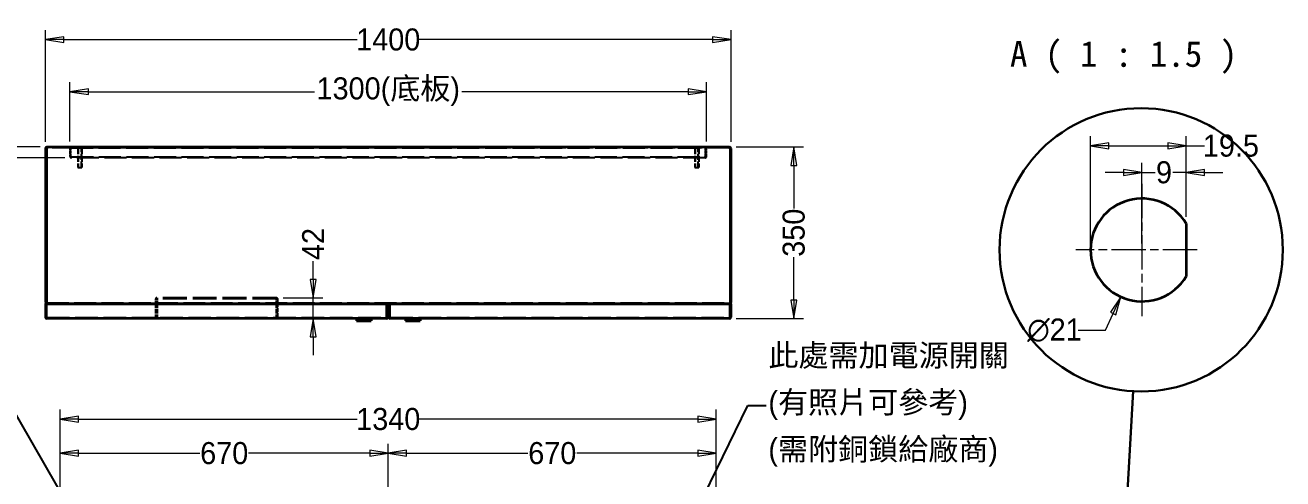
# Model space of a CAD drawing. Header units: millimetres. Extents: x 150 to 4305, y 150 to 3000.
# Drawn here: x 1623 to 4191, y 1918 to 2844 of the extents above; entities that cross this region are included whole.
import ezdxf

# ---------------------------------------------------------------- set-up
doc = ezdxf.new("R2010")
doc.units = ezdxf.units.MM
doc.header["$LTSCALE"] = 15
doc.linetypes.add('CHAIN', pattern=[0.3543, 0.2362, -0.0295, 0.0591, -0.0295])
doc.linetypes.add('DASHED', pattern=[0.2067, 0.1654, -0.0413])
for name, color, linetype, lineweight in [('中心標記 (ISO)', 7, 'CHAIN', 15), ('可見 (ISO)', 7, 'Continuous', 35), ('標註 (ISO)', 7, 'Continuous', 20), ('符號 (ISO)', 7, 'Continuous', 25), ('詳圖邊界 (JIS)', 7, 'Continuous', 30), ('隱藏 (ISO)', 7, 'DASHED', 25)]:
    doc.layers.add(name, color=color, linetype=linetype, lineweight=lineweight)
doc.styles.add('標示文字 (JIS)', font='')
doc.styles.add('註記文字 (JIS)', font='')
doc.styles.get('標示文字 (JIS)').set_extended_font_data('DFKai-SB')
doc.styles.get('註記文字 (JIS)').set_extended_font_data('PMingLiU')
doc.dimstyles.new('預設 (JIS)', dxfattribs={"dimscale": 15, "dimtxt": 3, "dimasz": 2.5, "dimexe": 1.3, "dimexo": 0.9, "dimgap": 0.3, "dimtad": 0, "dimtoh": 1, "dimrnd": 1e-08, "dimdsep": 46, "dimtxsty": '註記文字 (JIS)', "dimblk": 'Filled-1', "dimcen": 0.09, "dimdle": 10, "dimclrd": 256, "dimclre": 256, "dimclrt": 256, "dimadec": 0, "dimazin": 2, "dimtfac": 0.933333, "dimtmove": 0, "dimatfit": 3, "dimfxl": 0, "dimtolj": 1, "dimlwd": -1, "dimlwe": -1, "dimarcsym": 0})
doc.dimstyles.new('預設 (JIS)$7', dxfattribs={"dimscale": 15, "dimtxt": 3, "dimasz": 2.5, "dimexe": 1.3, "dimexo": 0.9, "dimgap": 0.3, "dimtad": 0, "dimtoh": 1, "dimrnd": 1e-08, "dimdsep": 46, "dimtxsty": '註記文字 (JIS)', "dimblk": 'Filled-1', "dimcen": 0.09, "dimdle": 10, "dimclrd": 256, "dimclre": 256, "dimclrt": 256, "dimadec": 0, "dimazin": 2, "dimtfac": 0.933333, "dimtmove": 0, "dimatfit": 3, "dimfxl": 0, "dimtolj": 1, "dimlwd": -1, "dimlwe": -1, "dimarcsym": 0})

# ---------------------------------------------------------------- blocks, each defined once
blk = doc.blocks.new('Filled-1')
at = {"color": 0}
for p, q in [((0, 0), (-1, 0.16)), ((-1, 0.16), (-1, -0.16)), ((-1, 0), (0, 0)), ((-1, -0.16), (0, 0))]:
    blk.add_line(p, q, dxfattribs=at)
at = {"color": 0, "flags": 128}
blk.add_lwpolyline([(-1, -0.16), (0, 0)], dxfattribs=at)
at = {"color": 0}
blk.add_solid([(-1, -0.16), (0, 0), (-1, 0.16), (-1, -0.16)], dxfattribs=at)
blk = doc.blocks.new('*D15')
at = {"layer": 'Defpoints', "color": 0}
for p in [(1664.1, 2814.7), (1664.1, 2592.7), (3064.1, 2592.7)]:
    blk.add_point(p, dxfattribs=at)
at = {"layer": '標註 (ISO)'}
for p, q in [((1664.1, 2606.2), (1664.1, 2834.2)), ((3064.1, 2606.2), (3064.1, 2834.2)), ((1701.6, 2814.7), (2300.9, 2814.7)), ((3026.6, 2814.7), (2427.3, 2814.7))]:
    blk.add_line(p, q, dxfattribs=at)
at = {"layer": '標註 (ISO)', "xscale": 37.5, "yscale": 37.5, "zscale": 37.5, "rotation": 180}
blk.add_blockref('Filled-1', (1664.1, 2814.7), dxfattribs=at)
at = {"layer": '標註 (ISO)', "xscale": 37.5, "yscale": 37.5, "zscale": 37.5}
blk.add_blockref('Filled-1', (3064.1, 2814.7), dxfattribs=at)
at = {"layer": '標註 (ISO)', "insert": (2364.1, 2814.7), "char_height": 45, "attachment_point": 5, "style": '註記文字 (JIS)'}
blk.add_mtext('\\A1;1400', dxfattribs=at)
blk = doc.blocks.new('*D16')
at = {"layer": 'Defpoints', "color": 0}
for p in [(1714.1, 2708.4), (1714.1, 2593.5), (3014.1, 2593.5)]:
    blk.add_point(p, dxfattribs=at)
at = {"layer": '標註 (ISO)'}
for p, q in [((1714.1, 2607), (1714.1, 2727.9)), ((3014.1, 2607), (3014.1, 2727.9)), ((1751.6, 2708.4), (2213.6, 2708.4)), ((2976.6, 2708.4), (2514.6, 2708.4))]:
    blk.add_line(p, q, dxfattribs=at)
at = {"layer": '標註 (ISO)', "xscale": 37.5, "yscale": 37.5, "zscale": 37.5, "rotation": 180}
blk.add_blockref('Filled-1', (1714.1, 2708.4), dxfattribs=at)
at = {"layer": '標註 (ISO)', "xscale": 37.5, "yscale": 37.5, "zscale": 37.5}
blk.add_blockref('Filled-1', (3014.1, 2708.4), dxfattribs=at)
at = {"layer": '標註 (ISO)', "insert": (2364.1, 2708.4), "char_height": 45, "attachment_point": 5, "style": '註記文字 (JIS)'}
blk.add_mtext('\\A1;\\f新細明體|b0|i0;\\H45.0000;1300(底板)', dxfattribs=at)
blk = doc.blocks.new('*D22')
at = {"layer": 'Defpoints', "color": 0}
for p in [(3061.3, 2595.5), (3061.3, 2245.5), (3192.3, 2245.5)]:
    blk.add_point(p, dxfattribs=at)
at = {"layer": '標註 (ISO)'}
for p, q in [((3074.8, 2595.5), (3211.8, 2595.5)), ((3192.3, 2558), (3192.3, 2470.1)), ((3192.3, 2283), (3192.3, 2370.9)), ((3074.8, 2245.5), (3211.8, 2245.5))]:
    blk.add_line(p, q, dxfattribs=at)
at = {"layer": '標註 (ISO)', "xscale": 37.5, "yscale": 37.5, "zscale": 37.5}
for p, rotation in [((3192.3, 2595.5), 90), ((3192.3, 2245.5), 270)]:
    blk.add_blockref('Filled-1', p, dxfattribs=dict(at, rotation=rotation))
at = {"layer": '標註 (ISO)', "insert": (3192.3, 2420.5), "char_height": 45, "attachment_point": 5, "rotation": 90, "style": '註記文字 (JIS)'}
blk.add_mtext('\\A1;350', dxfattribs=at)
blk = doc.blocks.new('*D23')
at = {"layer": 'Defpoints', "color": 0}
for p in [(1536.6, 2595.5), (1666.9, 2595.5), (1716.9, 2573.5)]:
    blk.add_point(p, dxfattribs=at)
at = {"layer": '標註 (ISO)'}
for p, q in [((1536.6, 2633), (1536.6, 2670.5)), ((1653.4, 2595.5), (1517.1, 2595.5)), ((1536.6, 2595.5), (1536.6, 2573.5)), ((1703.4, 2573.5), (1517.1, 2573.5)), ((1536.6, 2536), (1536.6, 2498.5))]:
    blk.add_line(p, q, dxfattribs=at)
at = {"layer": '標註 (ISO)', "xscale": 37.5, "yscale": 37.5, "zscale": 37.5}
for p, rotation in [((1536.6, 2595.5), 270), ((1536.6, 2573.5), 90)]:
    blk.add_blockref('Filled-1', p, dxfattribs=dict(at, rotation=rotation))
at = {"layer": '標註 (ISO)', "insert": (1536.6, 2464.3), "char_height": 45, "attachment_point": 5, "rotation": 90, "style": '註記文字 (JIS)'}
blk.add_mtext('\\A1;22', dxfattribs=at)
blk = doc.blocks.new('*D45')
at = {"layer": 'Defpoints', "color": 0}
for p in [(3034.1, 2039.9), (1694.1, 1460.3), (3034.1, 1460.3)]:
    blk.add_point(p, dxfattribs=at)
at = {"layer": '標註 (ISO)'}
for p, q in [((1694.1, 1473.8), (1694.1, 2059.4)), ((3034.1, 1473.8), (3034.1, 2059.4)), ((1731.6, 2039.9), (2300.9, 2039.9)), ((2996.6, 2039.9), (2427.3, 2039.9))]:
    blk.add_line(p, q, dxfattribs=at)
at = {"layer": '標註 (ISO)', "xscale": 37.5, "yscale": 37.5, "zscale": 37.5, "rotation": 180}
blk.add_blockref('Filled-1', (1694.1, 2039.9), dxfattribs=at)
at = {"layer": '標註 (ISO)', "xscale": 37.5, "yscale": 37.5, "zscale": 37.5}
blk.add_blockref('Filled-1', (3034.1, 2039.9), dxfattribs=at)
at = {"layer": '標註 (ISO)', "insert": (2364.1, 2039.9), "char_height": 45, "attachment_point": 5, "style": '註記文字 (JIS)'}
blk.add_mtext('\\A1;1340', dxfattribs=at)
blk = doc.blocks.new('*D49')
at = {"layer": 'Defpoints', "color": 0}
for p in [(3034.1, 1970.3), (2364.1, 1460.3), (3034.1, 1460.3)]:
    blk.add_point(p, dxfattribs=at)
at = {"layer": '標註 (ISO)'}
for p, q in [((2364.1, 1473.8), (2364.1, 1989.8)), ((3034.1, 1473.8), (3034.1, 1989.8)), ((2401.6, 1970.3), (2649.3, 1970.3)), ((2996.6, 1970.3), (2748.9, 1970.3))]:
    blk.add_line(p, q, dxfattribs=at)
at = {"layer": '標註 (ISO)', "xscale": 37.5, "yscale": 37.5, "zscale": 37.5, "rotation": 180}
blk.add_blockref('Filled-1', (2364.1, 1970.3), dxfattribs=at)
at = {"layer": '標註 (ISO)', "xscale": 37.5, "yscale": 37.5, "zscale": 37.5}
blk.add_blockref('Filled-1', (3034.1, 1970.3), dxfattribs=at)
at = {"layer": '標註 (ISO)', "insert": (2699.1, 1970.3), "char_height": 45, "attachment_point": 5, "style": '註記文字 (JIS)'}
blk.add_mtext('\\A1;670', dxfattribs=at)
blk = doc.blocks.new('*D50')
at = {"layer": 'Defpoints', "color": 0}
for p in [(1694.1, 1970.3), (1694.1, 1460.3), (2364.1, 1460.3)]:
    blk.add_point(p, dxfattribs=at)
at = {"layer": '標註 (ISO)'}
for p, q in [((1694.1, 1473.8), (1694.1, 1989.8)), ((2364.1, 1473.8), (2364.1, 1989.8)), ((1731.6, 1970.3), (1979.3, 1970.3)), ((2326.6, 1970.3), (2078.9, 1970.3))]:
    blk.add_line(p, q, dxfattribs=at)
at = {"layer": '標註 (ISO)', "xscale": 37.5, "yscale": 37.5, "zscale": 37.5, "rotation": 180}
blk.add_blockref('Filled-1', (1694.1, 1970.3), dxfattribs=at)
at = {"layer": '標註 (ISO)', "xscale": 37.5, "yscale": 37.5, "zscale": 37.5}
blk.add_blockref('Filled-1', (2364.1, 1970.3), dxfattribs=at)
at = {"layer": '標註 (ISO)', "insert": (2029.1, 1970.3), "char_height": 45, "attachment_point": 5, "style": '註記文字 (JIS)'}
blk.add_mtext('\\A1;670', dxfattribs=at)
blk = doc.blocks.new('2dTransSymbol1')
at = {"layer": '詳圖邊界 (JIS)'}
blk.add_line((254.55, 61.48), (259.02, 139.79), dxfattribs=at)
blk.add_circle((260.12, 159.04), 19.28, dxfattribs=at)
blk = doc.blocks.new('*D54')
at = {"layer": 'Defpoints', "color": 0}
for p in [(3946.8, 2480.9), (3859.9, 2289.7)]:
    blk.add_point(p, dxfattribs=at)
at = {"layer": '標註 (ISO)'}
for p, q in [((3902, 2385.3), (3904.7, 2385.3)), ((3903.4, 2384), (3903.4, 2386.7)), ((3828.9, 2221.4), (3844.4, 2255.6)), ((3773, 2221.4), (3828.9, 2221.4))]:
    blk.add_line(p, q, dxfattribs=at)
at = {"layer": '標註 (ISO)', "xscale": 37.5, "yscale": 37.5, "zscale": 37.5, "rotation": 65.5571195758286}
blk.add_blockref('Filled-1', (3859.9, 2289.7), dxfattribs=at)
at = {"layer": '標註 (ISO)', "insert": (3724.8, 2221.4), "char_height": 45, "attachment_point": 5, "style": '註記文字 (JIS)'}
blk.add_mtext('\\A1;∅21', dxfattribs=at)
blk = doc.blocks.new('*D55')
at = {"layer": 'Defpoints', "color": 0}
for p in [(3903.4, 2543.6), (3993.4, 2439.4), (3903.4, 2385.3)]:
    blk.add_point(p, dxfattribs=at)
at = {"layer": '標註 (ISO)'}
for p, q in [((3865.9, 2543.6), (3828.4, 2543.6)), ((3903.4, 2398.8), (3903.4, 2563.1)), ((3903.4, 2543.6), (3930.4, 2543.6)), ((3993.4, 2543.6), (3966.3, 2543.6)), ((3993.4, 2452.9), (3993.4, 2563.1)), ((4030.9, 2543.6), (4068.4, 2543.6))]:
    blk.add_line(p, q, dxfattribs=at)
at = {"layer": '標註 (ISO)', "xscale": 37.5, "yscale": 37.5, "zscale": 37.5}
blk.add_blockref('Filled-1', (3903.4, 2543.6), dxfattribs=at)
at = {"layer": '標註 (ISO)', "xscale": 37.5, "yscale": 37.5, "zscale": 37.5, "rotation": 180}
blk.add_blockref('Filled-1', (3993.4, 2543.6), dxfattribs=at)
at = {"layer": '標註 (ISO)', "insert": (3948.4, 2543.6), "char_height": 45, "attachment_point": 5, "style": '註記文字 (JIS)'}
blk.add_mtext('\\A1;9', dxfattribs=at)
blk = doc.blocks.new('*D56')
at = {"layer": 'Defpoints', "color": 0}
for p in [(3798.4, 2598), (3993.4, 2439.4), (3798.4, 2385.3)]:
    blk.add_point(p, dxfattribs=at)
at = {"layer": '標註 (ISO)'}
for p, q in [((3798.4, 2398.8), (3798.4, 2617.5)), ((3835.9, 2598), (3955.9, 2598)), ((3993.4, 2452.9), (3993.4, 2617.5)), ((3993.4, 2598), (4030.9, 2598))]:
    blk.add_line(p, q, dxfattribs=at)
at = {"layer": '標註 (ISO)', "xscale": 37.5, "yscale": 37.5, "zscale": 37.5, "rotation": 180}
blk.add_blockref('Filled-1', (3798.4, 2598), dxfattribs=at)
at = {"layer": '標註 (ISO)', "xscale": 37.5, "yscale": 37.5, "zscale": 37.5}
blk.add_blockref('Filled-1', (3993.4, 2598), dxfattribs=at)
at = {"layer": '標註 (ISO)', "insert": (4085, 2598), "char_height": 45, "attachment_point": 5, "style": '註記文字 (JIS)'}
blk.add_mtext('\\A1;19.5', dxfattribs=at)
blk = doc.blocks.new('*D61')
at = {"layer": 'Defpoints', "color": 0}
for p in [(2135.8, 2287.5), (2210.7, 2245.5), (2210.7, 2245.5)]:
    blk.add_point(p, dxfattribs=at)
at = {"layer": '標註 (ISO)'}
for p, q in [((2210.7, 2325), (2210.7, 2362.5)), ((2149.3, 2287.5), (2230.2, 2287.5)), ((2210.7, 2245.5), (2210.7, 2287.5)), ((2210.7, 2208), (2210.7, 2170.5))]:
    blk.add_line(p, q, dxfattribs=at)
at = {"layer": '標註 (ISO)', "xscale": 37.5, "yscale": 37.5, "zscale": 37.5}
for p, rotation in [((2210.7, 2287.5), 270), ((2210.7, 2245.5), 90)]:
    blk.add_blockref('Filled-1', p, dxfattribs=dict(at, rotation=rotation))
at = {"layer": '標註 (ISO)', "insert": (2210.7, 2397.4), "char_height": 45, "attachment_point": 5, "rotation": 90, "style": '註記文字 (JIS)'}
blk.add_mtext('\\A1;42', dxfattribs=at)

msp = doc.modelspace()

# ---------------------------------------------------------------- linework, layer by layer
at = {"layer": '中心標記 (ISO)', "linetype": 'CHAIN', "ltscale": 19.757267}
for p, q in [((3903.3677, 2520.3018), (3903.3677, 2250.3018)), ((4016.0395, 2385.3018), (3768.3677, 2385.3018))]:
    msp.add_line(p, q, dxfattribs=at)
at = {"layer": '可見 (ISO)'}
for p, q in [((1666.8962, 2595.5109), (3061.2962, 2595.5109)), ((1666.8962, 2595.5109), (1666.8962, 2592.7109)), ((3061.2962, 2592.7109), (3061.2962, 2595.5109)), ((1664.0962, 2592.7109), (1664.0962, 2278.3109)), ((1666.0962, 2592.7109), (1664.0962, 2592.7109)), ((1666.0962, 2592.7109), (1666.0962, 2278.3109)), ((1666.1669, 2592.7109), (1666.8962, 2592.7109)), ((1666.1669, 2278.3109), (1666.1669, 2592.7109)), ((3061.2962, 2592.7109), (3062.0255, 2592.7109)), ((3062.0255, 2592.7109), (3062.0255, 2278.3109)), ((3062.0962, 2592.7109), (3062.0962, 2278.3109)), ((3062.0962, 2592.7109), (3064.0962, 2592.7109)), ((3064.0962, 2278.3109), (3064.0962, 2592.7109)), ((3993.3677, 2439.3851), (3993.3677, 2331.2185)), ((1664.0962, 2275.4109), (1664.0962, 2248.3109)), ((1666.0962, 2275.4109), (1664.0962, 2275.4109)), ((1666.0962, 2248.3109), (1666.0962, 2275.4109)), ((1666.1669, 2248.3109), (1666.1669, 2275.4109)), ((1666.1669, 2275.4109), (2361.0255, 2275.4109)), ((1666.8962, 2275.5219), (1666.8962, 2275.5109)), ((1666.8962, 2275.5109), (1666.9669, 2275.5109)), ((3061.2255, 2275.5109), (1666.9669, 2275.5109)), ((1888.5962, 2275.5109), (1888.5962, 2275.4109)), ((1890.5962, 2275.5109), (1890.5962, 2275.4109)), ((1892.0104, 2275.5109), (1892.0104, 2275.4109)), ((2135.182, 2275.5109), (2135.182, 2275.4109)), ((2136.5962, 2275.5109), (2136.5962, 2275.4109)), ((2138.5962, 2275.4109), (2138.5962, 2275.5109)), ((2361.0255, 2275.4109), (2361.0255, 2248.3109)), ((2361.0962, 2248.3109), (2361.0962, 2275.4109)), ((2361.0962, 2275.4109), (2363.0962, 2275.4109)), ((2363.0962, 2248.3109), (2363.0962, 2275.4109)), ((2365.0962, 2275.4109), (2365.0962, 2248.3109)), ((2367.0962, 2275.4109), (2365.0962, 2275.4109)), ((2367.0962, 2248.3109), (2367.0962, 2275.4109)), ((2367.1669, 2248.3109), (2367.1669, 2275.4109)), ((2367.1669, 2275.4109), (3062.0255, 2275.4109)), ((3061.2255, 2275.5109), (3061.2962, 2275.5109)), ((3061.2962, 2275.5219), (3061.2962, 2275.5109)), ((3062.0255, 2275.4109), (3062.0255, 2248.3109)), ((3062.0962, 2248.3109), (3062.0962, 2275.4109)), ((3062.0962, 2275.4109), (3064.0962, 2275.4109)), ((3064.0962, 2248.3109), (3064.0962, 2275.4109)), ((1666.0962, 2248.3109), (1664.0962, 2248.3109)), ((1666.8962, 2248.3109), (1666.1669, 2248.3109)), ((1666.8962, 2248.3109), (1666.8962, 2245.5109)), ((2360.2962, 2245.5109), (1666.8962, 2245.5109)), ((2299.0962, 2245.5109), (2299.0962, 2240.5109)), ((2299.0962, 2240.5109), (2329.0962, 2240.5109)), ((2329.0962, 2245.5109), (2329.0962, 2240.5109)), ((2360.2962, 2245.5109), (2360.2962, 2248.3109)), ((2361.0255, 2248.3109), (2360.2962, 2248.3109)), ((2361.0962, 2248.3109), (2363.0962, 2248.3109)), ((2367.0962, 2248.3109), (2365.0962, 2248.3109)), ((2367.8962, 2248.3109), (2367.1669, 2248.3109)), ((2367.8962, 2248.3109), (2367.8962, 2245.5109)), ((3061.2962, 2245.5109), (2367.8962, 2245.5109)), ((2399.0962, 2245.5109), (2399.0962, 2240.5109)), ((2399.0962, 2240.5109), (2429.0962, 2240.5109)), ((2429.0962, 2245.5109), (2429.0962, 2240.5109)), ((3061.2962, 2245.5109), (3061.2962, 2248.3109)), ((3062.0255, 2248.3109), (3061.2962, 2248.3109)), ((3062.0962, 2248.3109), (3064.0962, 2248.3109))]:
    msp.add_line(p, q, dxfattribs=at)
for centre, radius, start, end in [((1666.8962, 2592.7109), 2.8, 90, 180), ((3061.2962, 2592.7109), 2.8, 0, 90), ((1666.8962, 2592.7109), 0.8, 90, 180), ((3061.2962, 2592.7109), 0.8, 0, 90), ((3903.3677, 2385.3018), 105, 31.0027191, 328.9972809), ((1666.8962, 2278.3109), 0.8, 180, 205.2932453), ((3061.2962, 2278.3109), 0.8, 334.7067547, 0), ((1666.8962, 2248.3109), 2.8, 180, 270), ((1666.8962, 2248.3109), 0.8, 180, 270), ((2360.2962, 2248.3109), 2.8, 270, 0), ((2360.2962, 2248.3109), 0.8, 270, 0), ((2367.8962, 2248.3109), 2.8, 180, 270), ((2367.8962, 2248.3109), 0.8, 180, 270), ((3061.2962, 2248.3109), 2.8, 270, 0), ((3061.2962, 2248.3109), 0.8, 270, 0)]:
    msp.add_arc(centre, radius, start, end, dxfattribs=at)
for points, knots in [([(1664.0962, 2278.3109), (1664.0962, 2277.3412), (1664.6405, 2276.3894), (1665.4763, 2275.8977), (1665.9041, 2275.6459), (1666.3998, 2275.5109), (1666.8962, 2275.5109)], [-3.141592654, -3.141592654, -3.141592654, -3.141592654, -2.102623558, -2.102623558, -2.102623558, -1.570796327, -1.570796327, -1.570796327, -1.570796327]), ([(1666.9669, 2275.5109), (1666.6898, 2275.5109), (1666.4179, 2276.0552), (1666.2774, 2276.891), (1666.2055, 2277.3188), (1666.1669, 2277.8146), (1666.1669, 2278.3109)], [1.570796327, 1.570796327, 1.570796327, 1.570796327, 2.609765423, 2.609765423, 2.609765423, 3.141592654, 3.141592654, 3.141592654, 3.141592654]), ([(3062.0255, 2278.3109), (3062.0255, 2277.3412), (3061.8699, 2276.3894), (3061.6311, 2275.8977), (3061.5089, 2275.6459), (3061.3673, 2275.5109), (3061.2255, 2275.5109)], [-3.141592654, -3.141592654, -3.141592654, -3.141592654, -2.102623558, -2.102623558, -2.102623558, -1.570796327, -1.570796327, -1.570796327, -1.570796327]), ([(3061.2962, 2275.5109), (3062.2659, 2275.5109), (3063.2177, 2276.0552), (3063.7094, 2276.891), (3063.9612, 2277.3188), (3064.0962, 2277.8146), (3064.0962, 2278.3109)], [1.570796327, 1.570796327, 1.570796327, 1.570796327, 2.609765423, 2.609765423, 2.609765423, 3.141592654, 3.141592654, 3.141592654, 3.141592654])]:
    msp.add_open_spline(points, degree=3, knots=knots, dxfattribs=at)
at = {"layer": '隱藏 (ISO)', "ltscale": 0.25386}
for p, q in [((1689.0962, 2593.5109), (1689.0962, 2595.5109)), ((1699.0962, 2593.5109), (1699.0962, 2595.5109)), ((1824.0962, 2595.5109), (1824.0962, 2593.5109)), ((2004.0962, 2595.5109), (2004.0962, 2593.5109)), ((2274.0962, 2595.5109), (2274.0962, 2593.5109)), ((2359.0962, 2593.5109), (2359.0962, 2595.5109)), ((2369.0962, 2593.5109), (2369.0962, 2595.5109)), ((2454.0962, 2595.5109), (2454.0962, 2593.5109)), ((2724.0962, 2595.5109), (2724.0962, 2593.5109)), ((2904.0962, 2595.5109), (2904.0962, 2593.5109)), ((3029.0962, 2593.5109), (3029.0962, 2595.5109)), ((3039.0962, 2593.5109), (3039.0962, 2595.5109)), ((1716.0962, 2593.5009), (1714.0962, 2593.5009)), ((1716.0962, 2576.3109), (1714.0962, 2576.3109)), ((1729.0962, 2573.5109), (1729.0962, 2575.5109)), ((1739.0962, 2573.5109), (1739.0962, 2575.5109)), ((2989.0962, 2573.5109), (2989.0962, 2575.5109)), ((2999.0962, 2573.5109), (2999.0962, 2575.5109)), ((3012.0962, 2593.5009), (3014.0962, 2593.5009)), ((3012.0962, 2576.3109), (3014.0962, 2576.3109)), ((1666.0962, 2503.0109), (1664.0962, 2503.0109)), ((1664.0962, 2502.5779), (1666.0962, 2502.5779)), ((1664.0962, 2498.4439), (1666.0962, 2498.4439)), ((1664.0962, 2498.0109), (1666.0962, 2498.0109)), ((1664.0962, 2495.5109), (1666.0962, 2495.5109)), ((1666.0962, 2491.5109), (1664.0962, 2491.5109)), ((3064.0962, 2503.0109), (3062.0962, 2503.0109)), ((3062.0962, 2502.5779), (3064.0962, 2502.5779)), ((3062.0962, 2498.4439), (3064.0962, 2498.4439)), ((3062.0962, 2498.0109), (3064.0962, 2498.0109)), ((3064.0962, 2491.5109), (3062.0962, 2491.5109)), ((1664.0962, 2473.5109), (1666.0962, 2473.5109)), ((1666.0962, 2468.0109), (1664.0962, 2468.0109)), ((1666.0962, 2467.5779), (1664.0962, 2467.5779)), ((1666.0962, 2463.4439), (1664.0962, 2463.4439)), ((1664.0962, 2463.0109), (1666.0962, 2463.0109)), ((3064.0962, 2444.5109), (3062.0962, 2444.5109)), ((3064.0962, 2425.0109), (3062.0962, 2425.0109)), ((1666.0962, 2379.5109), (1664.0962, 2379.5109)), ((1666.0962, 2373.0109), (1664.0962, 2373.0109)), ((1664.0962, 2372.5779), (1666.0962, 2372.5779)), ((1664.0962, 2368.4439), (1666.0962, 2368.4439)), ((1666.0962, 2368.0109), (1664.0962, 2368.0109)), ((1666.0962, 2367.5779), (1664.0962, 2367.5779)), ((1666.0962, 2363.4439), (1664.0962, 2363.4439)), ((3064.0962, 2379.5109), (3062.0962, 2379.5109)), ((3064.0962, 2373.0109), (3062.0962, 2373.0109)), ((3062.0962, 2372.5779), (3064.0962, 2372.5779)), ((3062.0962, 2368.4439), (3064.0962, 2368.4439)), ((3062.0962, 2368.0109), (3064.0962, 2368.0109)), ((1664.0962, 2363.0109), (1666.0962, 2363.0109)), ((1664.0962, 2357.5109), (1666.0962, 2357.5109)), ((1664.0962, 2335.5109), (1666.0962, 2335.5109)), ((1891.3962, 2285.5109), (1891.3962, 2287.5109)), ((1892.0104, 2287.5109), (1892.0104, 2285.5109)), ((2135.182, 2285.5109), (2135.182, 2287.5109)), ((2135.7962, 2287.5109), (2135.7962, 2285.5109)), ((1666.9669, 2277.5109), (1666.9669, 2275.5109)), ((1696.0962, 2277.5109), (1696.0962, 2275.5109)), ((1696.1669, 2277.5109), (1696.1669, 2275.5109)), ((3032.0255, 2277.5109), (3032.0255, 2275.5109)), ((3032.0962, 2277.5109), (3032.0962, 2275.5109)), ((3061.2255, 2277.5109), (3061.2255, 2275.5109))]:
    msp.add_line(p, q, dxfattribs=at)
at = {"layer": '隱藏 (ISO)', "ltscale": 17.989357}
msp.add_line((3061.2962, 2593.5109), (1666.8962, 2593.5109), dxfattribs=at)
at = {"layer": '隱藏 (ISO)', "ltscale": 2.182682}
for p, q in [((1714.0962, 2593.5009), (1714.0962, 2576.3109)), ((1716.0962, 2576.3109), (1716.0962, 2593.5009)), ((1716.1669, 2576.3109), (1716.1669, 2593.5009)), ((3012.0255, 2593.5009), (3012.0255, 2576.3109)), ((3012.0962, 2576.3109), (3012.0962, 2593.5009)), ((3014.0962, 2576.3109), (3014.0962, 2593.5009))]:
    msp.add_line(p, q, dxfattribs=at)
at = {"layer": '隱藏 (ISO)', "ltscale": 18.171804}
msp.add_line((1716.1669, 2593.5009), (3012.0255, 2593.5009), dxfattribs=at)
at = {"layer": '隱藏 (ISO)', "ltscale": 0.092505}
for p, q in [((1716.8962, 2576.3109), (1716.1669, 2576.3109)), ((3012.0255, 2576.3109), (3011.2962, 2576.3109))]:
    msp.add_line(p, q, dxfattribs=at)
at = {"layer": '隱藏 (ISO)', "ltscale": 0.558386}
for p, q in [((1716.8962, 2576.3109), (1716.8962, 2573.5109)), ((3011.2962, 2573.5109), (3011.2962, 2576.3109))]:
    msp.add_line(p, q, dxfattribs=at)
at = {"layer": '隱藏 (ISO)', "ltscale": 18.15135}
for p, q in [((1716.8962, 2575.5109), (3011.2962, 2575.5109)), ((3011.2962, 2573.5109), (1716.8962, 2573.5109))]:
    msp.add_line(p, q, dxfattribs=at)
at = {"layer": '隱藏 (ISO)', "ltscale": 5.079091}
for p, q in [((1730.0962, 2593.5109), (1730.0962, 2553.5109)), ((1730.8402, 2593.5109), (1730.8402, 2553.5109)), ((1737.3522, 2553.5109), (1737.3522, 2593.5109)), ((1738.0962, 2593.5109), (1738.0962, 2553.5109)), ((2990.0962, 2593.5109), (2990.0962, 2553.5109)), ((2990.8402, 2593.5109), (2990.8402, 2553.5109)), ((2997.3522, 2553.5109), (2997.3522, 2593.5109)), ((2998.0962, 2593.5109), (2998.0962, 2553.5109))]:
    msp.add_line(p, q, dxfattribs=at)
at = {"layer": '隱藏 (ISO)', "ltscale": 1.595575}
for p, q in [((1730.0962, 2553.5109), (1738.0962, 2553.5109)), ((2990.0962, 2553.5109), (2998.0962, 2553.5109))]:
    msp.add_line(p, q, dxfattribs=at)
at = {"layer": '隱藏 (ISO)', "ltscale": 19.706499}
for p, q in [((2135.7962, 2287.5109), (1891.3962, 2287.5109)), ((2135.7962, 2285.5109), (1891.3962, 2285.5109))]:
    msp.add_line(p, q, dxfattribs=at)
at = {"layer": '隱藏 (ISO)', "ltscale": 0.012598}
for p, q in [((1666.8962, 2277.5109), (1666.9669, 2277.5109)), ((3061.2962, 2277.5109), (3061.2255, 2277.5109)), ((2301.5962, 2240.5109), (2301.5962, 2240.6109)), ((2312.5962, 2240.6109), (2312.5962, 2240.7109)), ((2315.5962, 2240.6109), (2315.5962, 2240.7109)), ((2326.5962, 2240.5109), (2326.5962, 2240.6109)), ((2401.5962, 2240.5109), (2401.5962, 2240.6109)), ((2412.5962, 2240.6109), (2412.5962, 2240.7109)), ((2415.5962, 2240.6109), (2415.5962, 2240.7109)), ((2426.5962, 2240.5109), (2426.5962, 2240.6109))]:
    msp.add_line(p, q, dxfattribs=at)
at = {"layer": '隱藏 (ISO)', "ltscale": 0.252468}
for p, q in [((1666.8962, 2277.5109), (1666.8962, 2275.5219)), ((3061.2962, 2277.5109), (3061.2962, 2275.5219))]:
    msp.add_line(p, q, dxfattribs=at)
at = {"layer": '隱藏 (ISO)', "ltscale": 17.987532}
msp.add_line((1666.9669, 2277.5109), (3061.2255, 2277.5109), dxfattribs=at)
at = {"layer": '隱藏 (ISO)', "ltscale": 1.168114}
for p, q in [((1888.5962, 2284.7109), (1888.5962, 2275.5109)), ((1890.5962, 2284.7109), (1890.5962, 2275.5109)), ((1892.0104, 2284.7109), (1892.0104, 2275.5109)), ((2135.182, 2284.7109), (2135.182, 2275.5109)), ((2136.5962, 2284.7109), (2136.5962, 2275.5109)), ((2138.5962, 2275.5109), (2138.5962, 2284.7109))]:
    msp.add_line(p, q, dxfattribs=at)
at = {"layer": '隱藏 (ISO)', "ltscale": 3.542636}
for p, q in [((1888.5962, 2275.4109), (1888.5962, 2247.5109)), ((1890.5962, 2275.4109), (1890.5962, 2247.5109)), ((1892.0104, 2275.4109), (1892.0104, 2247.5109)), ((2135.182, 2275.4109), (2135.182, 2247.5109)), ((2136.5962, 2275.4109), (2136.5962, 2247.5109)), ((2138.5962, 2247.5109), (2138.5962, 2275.4109))]:
    msp.add_line(p, q, dxfattribs=at)
at = {"layer": '隱藏 (ISO)', "ltscale": 0.159467}
for p, q in [((1892.0104, 2285.5109), (1892.0104, 2284.7109)), ((2135.182, 2285.5109), (2135.182, 2284.7109))]:
    msp.add_line(p, q, dxfattribs=at)
at = {"layer": '隱藏 (ISO)', "ltscale": 18.63678}
for p, q in [((1666.8962, 2247.5109), (2360.2962, 2247.5109)), ((2367.8962, 2247.5109), (3061.2962, 2247.5109))]:
    msp.add_line(p, q, dxfattribs=at)
at = {"layer": '隱藏 (ISO)', "ltscale": 4.986384}
for p, q in [((2326.5962, 2240.6109), (2301.5962, 2240.6109)), ((2426.5962, 2240.6109), (2401.5962, 2240.6109))]:
    msp.add_line(p, q, dxfattribs=at)
at = {"layer": '隱藏 (ISO)', "ltscale": 0.598278}
for p, q in [((2315.5962, 2240.7109), (2312.5962, 2240.7109)), ((2415.5962, 2240.7109), (2412.5962, 2240.7109))]:
    msp.add_line(p, q, dxfattribs=at)
at = {"layer": '隱藏 (ISO)', "ltscale": 0.558386}
for centre, start, end in [((1716.8962, 2576.3109), 180, 270), ((3011.2962, 2576.3109), 270, 0), ((1891.3962, 2284.7109), 90, 180), ((2135.7962, 2284.7109), 0, 90)]:
    msp.add_arc(centre, 2.8, start, end, dxfattribs=at)
at = {"layer": '隱藏 (ISO)', "ltscale": 0.159467}
for centre, start, end in [((1716.8962, 2576.3109), 180, 270), ((3011.2962, 2576.3109), 270, 0), ((1891.3962, 2284.7109), 90, 180), ((2135.7962, 2284.7109), 0, 90)]:
    msp.add_arc(centre, 0.8, start, end, dxfattribs=at)
at = {"layer": '隱藏 (ISO)', "ltscale": 0.193935}
for centre, start, end in [((1666.9669, 2278.3109), 180, 270), ((3061.2255, 2278.3109), 270, 0)]:
    msp.add_arc(centre, 0.8, start, end, dxfattribs=at)
at = {"layer": '隱藏 (ISO)', "ltscale": 0.147727}
for centre, start, end in [((1666.8962, 2278.3109), 205.2932453, 270), ((3061.2962, 2278.3109), 270, 334.7067547)]:
    msp.add_arc(centre, 0.8, start, end, dxfattribs=at)

# ---------------------------------------------------------------- block references
at = {"xscale": 15, "yscale": 15, "zscale": 15}
msp.add_blockref('2dTransSymbol1', (0, 0), dxfattribs=at)

# ---------------------------------------------------------------- texts
at = {"layer": '符號 (ISO)', "insert": (3633.7703, 2745.2042), "char_height": 52.499999, "attachment_point": 7, "style": '標示文字 (JIS)'}
msp.add_mtext('A ( 1 : 1.5 )', dxfattribs=at)
at = {"layer": '符號 (ISO)', "insert": (3140.3907, 2067.7626), "char_height": 45.000002, "width": 500.869596, "attachment_point": 4, "line_spacing_factor": 1.275974, "style": '註記文字 (JIS)'}
msp.add_mtext('\\f新細明體|b0|i0;此處需加電源開關\\P(有照片可參考)\\P\\f新細明體|b0|i0;(需附銅鎖給廠商)', dxfattribs=at)

# ---------------------------------------------------------------- dimensions: what is measured, and where the dimension line sits
at = {"layer": '標註 (ISO)'}
dim = msp.add_linear_dim(base=(1664.0962, 2814.6891), p1=(3064.0962, 2592.7109), p2=(1664.0962, 2592.7109), dimstyle='預設 (JIS)', override={"dimgap": 0.3, "dimtoh": 0, "dimdec": 2, "dimtol": 0, "dimlim": 0, "dimtp": 0, "dimtm": 0, "dimtdec": 2, "dimtofl": 0, "dimatfit": 1}, dxfattribs=at)
dim.commit()
dim.dimension.update_dxf_attribs({"geometry": '*D15', "text_midpoint": (2364.0962, 2814.6891), "dimtype": 160})
dim = msp.add_linear_dim(base=(1714.0962, 2708.4492), p1=(3014.0962, 2593.5009), p2=(1714.0962, 2593.5009), text='\\f新細明體|b0|i0;\\H45.0000;<>(底板)', dimstyle='預設 (JIS)', override={"dimgap": 0.3, "dimtoh": 0, "dimdec": 2, "dimtol": 0, "dimlim": 0, "dimtp": 0, "dimtm": 0, "dimtdec": 2, "dimtofl": 0, "dimatfit": 1}, dxfattribs=at)
dim.commit()
dim.dimension.update_dxf_attribs({"geometry": '*D16', "text_midpoint": (2364.0962, 2708.4492), "dimtype": 160})
for base, p1, p2, angle, override, picture, middle in [((1536.565, 2595.5109), (1716.8962, 2573.5109), (1666.8962, 2595.5109), 90, {"dimgap": 0.3, "dimtoh": 0, "dimdec": 2, "dimtol": 0, "dimlim": 0, "dimtp": 0, "dimtm": 0, "dimtdec": 2, "dimtofl": 1, "dimatfit": 1}, '*D23', (1536.565, 2464.2835)), ((3798.3677, 2597.9976), (3993.3677, 2439.3851), (3798.3677, 2385.3018), 180, {"dimgap": 0.3, "dimtoh": 0, "dimdec": 2, "dimlfac": 0.1, "dimtol": 0, "dimlim": 0, "dimtp": 0, "dimtm": 0, "dimtdec": 2, "dimtofl": 0, "dimatfit": 2}, '*D56', (4085.0443, 2597.9976)), ((3192.2888, 2245.5109), (3061.2962, 2595.5109), (3061.2962, 2245.5109), 270, {"dimgap": 0.3, "dimtoh": 0, "dimdec": 2, "dimtol": 0, "dimlim": 0, "dimtp": 0, "dimtm": 0, "dimtdec": 2, "dimtofl": 0, "dimatfit": 1}, '*D22', (3192.2888, 2420.5109)), ((3903.3677, 2543.5568), (3993.3677, 2439.3851), (3903.3677, 2385.3018), 180, {"dimgap": 0.3, "dimtoh": 0, "dimdec": 2, "dimlfac": 0.1, "dimtol": 0, "dimlim": 0, "dimtp": 0, "dimtm": 0, "dimtdec": 2, "dimtofl": 1, "dimatfit": 1}, '*D55', (3948.3677, 2543.5568)), ((2210.6921, 2245.5109), (2135.7962, 2287.5109), (2210.6921, 2245.5109), 90, {"dimgap": 0.3, "dimtoh": 0, "dimdec": 2, "dimse2": 1, "dimtol": 0, "dimlim": 0, "dimtp": 0, "dimtm": 0, "dimtdec": 2, "dimtofl": 1, "dimatfit": 1}, '*D61', (2210.6921, 2397.3598)), ((3034.0962, 2039.9407), (1694.0962, 1460.3001), (3034.0962, 1460.3001), 180, {"dimgap": 0.3, "dimtoh": 0, "dimdec": 2, "dimtol": 0, "dimlim": 0, "dimtp": 0, "dimtm": 0, "dimtdec": 2, "dimtofl": 0, "dimatfit": 1}, '*D45', (2364.0962, 2039.9407)), ((1694.0962, 1970.3001), (2364.0962, 1460.3001), (1694.0962, 1460.3001), 180, {"dimgap": 0.3, "dimtoh": 0, "dimdec": 2, "dimtol": 0, "dimlim": 0, "dimtp": 0, "dimtm": 0, "dimtdec": 2, "dimtofl": 0, "dimatfit": 1}, '*D50', (2029.0962, 1970.3001)), ((3034.0962, 1970.3001), (2364.0962, 1460.3001), (3034.0962, 1460.3001), 180, {"dimgap": 0.3, "dimtoh": 0, "dimdec": 2, "dimtol": 0, "dimlim": 0, "dimtp": 0, "dimtm": 0, "dimtdec": 2, "dimtofl": 0, "dimatfit": 1}, '*D49', (2699.0962, 1970.3001))]:
    dim = msp.add_linear_dim(base=base, p1=p1, p2=p2, angle=angle, dimstyle='預設 (JIS)', override=override, dxfattribs=at)
    dim.commit()
    dim.dimension.update_dxf_attribs({"geometry": picture, "text_midpoint": middle, "dimtype": 160})
dim = msp.add_diameter_dim_2p(p1=(3946.8152, 2480.8911), p2=(3859.9202, 2289.7125), dimstyle='預設 (JIS)', override={"dimgap": 0.3, "dimtih": 1, "dimdec": 2, "dimlfac": 0.1, "dimtol": 0, "dimlim": 0, "dimtp": 0, "dimtm": 0, "dimtdec": 2, "dimtofl": 0}, dxfattribs=at)
dim.commit()
dim.dimension.update_dxf_attribs({"geometry": '*D54', "text_midpoint": (3724.7625, 2221.4344), "dimtype": 163})

# ---------------------------------------------------------------- leaders
at = {"layer": '符號 (ISO)', "annotation_type": 0, "has_hookline": 1}
for points, hookline_direction, text_width in [([(1734.0962, 1823.3001), (1586.1635, 2080.1055), (1548.6635, 2080.1055)], 1, 336.6497), ([(2918.8733, 1700.7042), (3098.3907, 2067.7626), (3135.8907, 2067.7626)], 0, 462.8198)]:
    msp.add_leader(points, dimstyle='預設 (JIS)$7', override={"dimtad": 0}, dxfattribs=dict(at, hookline_direction=hookline_direction, text_width=text_width))

doc.saveas('drawing.dxf')
